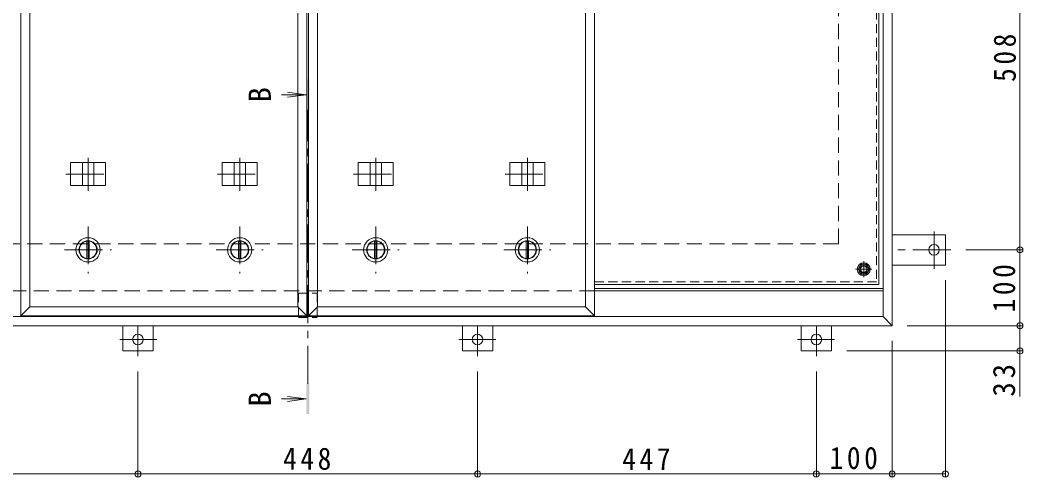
# Model space of a CAD drawing. Units: millimetres at full size, sheet at 1:10. Extents: x -2620 to 2719, y -1962 to 1858.
# Drawn here: x -1841 to -518, y -327 to 276 of the extents above; entities that cross this region are included whole.
import ezdxf
from ezdxf.enums import TextEntityAlignment as Align

# ---------------------------------------------------------------- set-up
doc = ezdxf.new("R2010")
doc.units = ezdxf.units.MM
doc.header["$LTSCALE"] = 10
doc.header["$PDMODE"] = 32
doc.header["$PDSIZE"] = 8
for name, pattern in [('CHAIN1', [8, 5, -1, 1, -1]), ('DASHED1', [1.8, 1.2, -0.6]), ('DASHED2', [3, 2, -1])]:
    doc.linetypes.add(name, pattern=pattern)
for name, color, linetype, lineweight in [('0-1_躯体', 2, 'DASHED2', 9), ('0-2_仕上', 4, 'Continuous', 9), ('0-3_建具', 4, 'Continuous', 9), ('0-5_寸法', 7, 'Continuous', 9), ('0-6_ハッチ', 6, 'Continuous', 9), ('0-7', 5, 'Continuous', 5), ('0-A', 3, 'CHAIN1', 9), ('0-B', 2, 'Continuous', 9), ('0-C', 2, 'Continuous', 9), ('0-E', 3, 'Continuous', 9), ('0-F', 7, 'Continuous', 9)]:
    doc.layers.add(name, color=color, linetype=linetype, lineweight=lineweight)
doc.styles.add('ＭＳ ゴシック', font='')
doc.styles.get('ＭＳ ゴシック').set_extended_font_data('MS Gothic')

msp = doc.modelspace()

# ---------------------------------------------------------------- linework, layer by layer
at = {"layer": '0-1_躯体'}
for p, q in [((-761.35, -19.08), (-761.35, 980.92)), ((-2161.35, -19.08), (-761.35, -19.08)), ((-1082.85, -81.08), (-2220.35, -81.08))]:
    msp.add_line(p, q, dxfattribs=at)
at = {"layer": '0-1_躯体', "linetype": 'Continuous'}
msp.add_line((-702.35, -81.08), (-1082.85, -81.08), dxfattribs=at)
at = {"layer": '0-2_仕上'}
for p, q in [((-1839.85, -114.08), (-1839.85, 1075.92)), ((-1462.35, -114.08), (-1462.35, 1075.92)), ((-1460.35, -114.08), (-1460.35, 1075.92)), ((-1082.85, -114.08), (-1082.85, 1075.92)), ((-1827.85, -102.08), (-1827.85, 1063.92)), ((-1474.35, -102.08), (-1474.35, 1063.92)), ((-1448.35, -102.08), (-1448.35, 1063.92)), ((-1094.85, -102.08), (-1094.85, 1063.92)), ((-1463.35, 177.46), (-1496.12, 177.46)), ((-1463.35, 177.46), (-1488.13, 180.73)), ((-1463.35, 177.46), (-1488.13, 174.2)), ((-1827.85, -102.08), (-1839.85, -114.08)), ((-1839.85, -114.08), (-1462.35, -114.08)), ((-1463.35, -223.71), (-1496.12, -223.71)), ((-1463.35, -223.71), (-1488.13, -220.45)), ((-1463.35, -223.71), (-1488.13, -226.97))]:
    msp.add_line(p, q, dxfattribs=at)
at = {"layer": '0-2_仕上', "linetype": 'CHAIN1'}
msp.add_line((-1461.35, -203.71), (-1461.35, 157.46), dxfattribs=at)
at = {"layer": '0-2_仕上'}
for points in [[(-1827.85, -102.08), (-1474.35, -102.08), (-1462.35, -114.08)], [(-1448.35, -102.08), (-1460.35, -114.08), (-1082.85, -114.08)], [(-1448.35, -102.08), (-1094.85, -102.08), (-1082.85, -114.08)]]:
    msp.add_lwpolyline(points, dxfattribs=at)
for points in [[(-1459.35, 197.46), (-1463.35, 197.46), (-1459.35, 157.46), (-1463.35, 157.46)], [(-1463.35, -243.71), (-1459.35, -243.71), (-1463.35, -203.71), (-1459.35, -203.71)]]:
    msp.add_solid(points, dxfattribs=at)
at = {"layer": '0-3_建具', "color": 2}
for p, q in [((-690.35, -127.08), (-690.35, 1088.92)), ((-702.35, -115.08), (-702.35, 1076.92)), ((-702.35, -81.08), (-1082.85, -81.08)), ((-702.35, -115.08), (-2220.35, -115.08)), ((-690.35, -127.08), (-702.35, -115.08)), ((-690.35, -127.08), (-2232.35, -127.08))]:
    msp.add_line(p, q, dxfattribs=at)
at = {"layer": '0-3_建具', "linetype": 'CHAIN1'}
for p, q in [((-1751.1, 50.81), (-1751.1, 94.04)), ((-1551.1, 50.81), (-1551.1, 94.04)), ((-1371.6, 50.81), (-1371.6, 94.04)), ((-1171.6, 50.81), (-1171.6, 94.04)), ((-1780.51, 72.92), (-1721.69, 72.92)), ((-1580.51, 72.92), (-1521.69, 72.92)), ((-1401.01, 72.92), (-1342.19, 72.92)), ((-1201.01, 72.92), (-1142.19, 72.92))]:
    msp.add_line(p, q, dxfattribs=at)
at = {"layer": '0-3_建具'}
for p, q in [((-1774.19, 87.92), (-1728.01, 87.92)), ((-1774.19, 57.92), (-1774.19, 87.92)), ((-1758.6, 57.92), (-1758.6, 87.92)), ((-1743.6, 57.92), (-1743.6, 87.92)), ((-1728.01, 57.92), (-1728.01, 87.92)), ((-1574.19, 87.92), (-1528.01, 87.92)), ((-1574.19, 57.92), (-1574.19, 87.92)), ((-1558.6, 57.92), (-1558.6, 87.92)), ((-1543.6, 57.92), (-1543.6, 87.92)), ((-1528.01, 57.92), (-1528.01, 87.92)), ((-1394.69, 87.92), (-1348.51, 87.92)), ((-1394.69, 57.92), (-1394.69, 87.92)), ((-1379.1, 57.92), (-1379.1, 87.92)), ((-1364.1, 57.92), (-1364.1, 87.92)), ((-1348.51, 57.92), (-1348.51, 87.92)), ((-1194.69, 87.92), (-1148.51, 87.92)), ((-1194.69, 57.92), (-1194.69, 87.92)), ((-1179.1, 57.92), (-1179.1, 87.92)), ((-1164.1, 57.92), (-1164.1, 87.92)), ((-1148.51, 57.92), (-1148.51, 87.92)), ((-1774.19, 57.92), (-1728.01, 57.92)), ((-1574.19, 57.92), (-1528.01, 57.92)), ((-1394.69, 57.92), (-1348.51, 57.92)), ((-1194.69, 57.92), (-1148.51, 57.92))]:
    msp.add_line(p, q, dxfattribs=at)
at = {"layer": '0-5_寸法'}
msp.add_line((-521.83, -160.28), (-521.83, -220.62), dxfattribs=at)
at = {"layer": '0-5_寸法', "linetype": 'DASHED1'}
for points in [[(-1473.65, -84.28), (-1449.05, -84.28), (-1449.05, -116.28)], [(-1473.65, -84.28), (-1473.65, -116.28), (-1449.05, -116.28)]]:
    msp.add_lwpolyline(points, dxfattribs=at)
at = {"layer": '0-6_ハッチ'}
for p, q in [((-1082.85, -78.08), (-702.35, -78.08)), ((-1082.85, -81.08), (-702.35, -81.08))]:
    msp.add_line(p, q, dxfattribs=at)
at = {"layer": '0-7'}
for radius in [5, 4.19]:
    msp.add_circle((-727.85, -52.58), radius, dxfattribs=at)
at = {"layer": '0-A', "linetype": 'DASHED1'}
for p in [(-711.05, 504.68), (-1082.85, -69.38)]:
    msp.add_line(p, (-711.05, -69.38), dxfattribs=at)
at = {"layer": '0-A', "linetype": 'Continuous'}
for q in [(-707.85, 503.44), (-1082.85, -72.58)]:
    msp.add_line((-707.85, -72.58), q, dxfattribs=at)
at = {"layer": '0-A'}
for p, q in [((-717.17, -52.58), (-738.53, -52.58)), ((-727.85, -63.26), (-727.85, -41.9))]:
    msp.add_line(p, q, dxfattribs=at)
at = {"layer": '0-B'}
for p, q in [((-735.35, -52.58), (-731.6, -46.08)), ((-731.6, -46.08), (-724.1, -46.08)), ((-720.35, -52.58), (-724.1, -46.08)), ((-720.35, -52.58), (-724.1, -59.08))]:
    msp.add_line(p, q, dxfattribs=at)
msp.add_lwpolyline([(-735.35, -52.58), (-731.6, -59.08), (-724.1, -59.08)], dxfattribs=at)
for radius in [8.5, 6.5]:
    msp.add_circle((-727.85, -52.58), radius, dxfattribs=at)
at = {"layer": '0-C', "linetype": 'CHAIN1'}
for p, q in [((-1751.1, 3.92), (-1751.1, -58.08)), ((-1551.1, 3.92), (-1551.1, -58.08)), ((-1371.6, 3.92), (-1371.6, -58.08)), ((-1171.6, 3.92), (-1171.6, -58.08)), ((-1782.1, -27.08), (-1720.1, -27.08)), ((-1582.1, -27.08), (-1520.1, -27.08)), ((-1402.6, -27.08), (-1340.6, -27.08)), ((-1202.6, -27.08), (-1140.6, -27.08))]:
    msp.add_line(p, q, dxfattribs=at)
at = {"layer": '0-C'}
for p, q in [((-1752.6, -38.48), (-1752.6, -15.67)), ((-1749.6, -38.48), (-1749.6, -15.67)), ((-1552.6, -38.48), (-1552.6, -15.67)), ((-1549.6, -38.48), (-1549.6, -15.67)), ((-1373.1, -38.48), (-1373.1, -15.67)), ((-1370.1, -38.48), (-1370.1, -15.67)), ((-1173.1, -38.48), (-1173.1, -15.67)), ((-1170.1, -38.48), (-1170.1, -15.67))]:
    msp.add_line(p, q, dxfattribs=at)
for centre, radius in [((-1751.1, -27.08), 16), ((-1551.1, -27.08), 16), ((-1371.6, -27.08), 16), ((-1171.6, -27.08), 16), ((-1751.1, -27.08), 12), ((-1751.1, -27.08), 11.5), ((-1551.1, -27.08), 12), ((-1551.1, -27.08), 11.5), ((-1371.6, -27.08), 12), ((-1371.6, -27.08), 11.5), ((-1171.6, -27.08), 12), ((-1171.6, -27.08), 11.5)]:
    msp.add_circle(centre, radius, dxfattribs=at)
at = {"layer": '0-E'}
for p, q in [((-690.35, -7.08), (-620.15, -7.08)), ((-620.15, -47.08), (-620.15, -7.08)), ((-690.35, -47.08), (-620.15, -47.08)), ((-1705.35, -127.08), (-1705.35, -160.28)), ((-1665.35, -127.08), (-1665.35, -160.28)), ((-1257.35, -127.08), (-1257.35, -160.28)), ((-1217.35, -127.08), (-1217.35, -160.28)), ((-810.35, -127.08), (-810.35, -160.28)), ((-770.35, -127.08), (-770.35, -160.28)), ((-1665.35, -160.28), (-1705.35, -160.28)), ((-1257.35, -160.28), (-1217.35, -160.28)), ((-810.35, -160.28), (-770.35, -160.28))]:
    msp.add_line(p, q, dxfattribs=at)
at = {"layer": '0-E', "linetype": 'CHAIN1'}
for p, q in [((-635.15, -51.92), (-635.15, -3.03)), ((-612.99, -27.08), (-690.35, -27.08)), ((-1685.35, -167.43), (-1685.35, -127.28)), ((-1237.35, -167.43), (-1237.35, -127.28)), ((-790.35, -167.43), (-790.35, -127.28)), ((-1660.51, -145.28), (-1709.39, -145.28)), ((-1262.19, -145.28), (-1213.3, -145.28)), ((-815.19, -145.28), (-766.3, -145.28))]:
    msp.add_line(p, q, dxfattribs=at)
at = {"layer": '0-E'}
for centre in [(-635.15, -27.08), (-1685.35, -145.28), (-1237.35, -145.28), (-790.35, -145.28)]:
    msp.add_circle(centre, 7, dxfattribs=at)
at = {"layer": '0-F'}
for p, q in [((-521.83, -27.08), (-521.83, 480.92)), ((-518.83, -27.08), (-592.99, -27.08)), ((-521.83, -27.08), (-521.83, -127.08)), ((-620.15, -325.53), (-620.15, -67.08)), ((-518.83, -127.08), (-670.35, -127.08)), ((-521.83, -127.08), (-521.83, -160.28)), ((-690.35, -325.53), (-690.35, -147.08)), ((-518.83, -160.28), (-750.35, -160.28)), ((-1685.35, -325.53), (-1685.35, -187.43)), ((-1237.35, -325.53), (-1237.35, -187.43)), ((-790.35, -325.53), (-790.35, -187.43)), ((-2132.35, -322.53), (-1685.35, -322.53)), ((-1685.35, -322.53), (-1237.35, -322.53)), ((-1237.35, -322.53), (-790.35, -322.53)), ((-790.35, -322.53), (-690.35, -322.53)), ((-690.35, -322.53), (-620.15, -322.53))]:
    msp.add_line(p, q, dxfattribs=at)
for p in [(-521.83, -27.08), (-521.83, -127.08), (-521.83, -160.28), (-1685.35, -322.53), (-1237.35, -322.53), (-790.35, -322.53), (-690.35, -322.53), (-620.15, -322.53)]:
    msp.add_point(p, dxfattribs=at)

# ---------------------------------------------------------------- texts
at = {"layer": '0-5_寸法', "color": 2, "style": 'ＭＳ ゴシック'}
for p in [(-1501.21, 167.46), (-1501.21, -233.71)]:
    msp.add_text('B', height=29.33, rotation=90, dxfattribs=at).set_placement(p, align=Align.BOTTOM_LEFT)
at = {"layer": '0-F', "color": 2, "char_height": 29.33, "attachment_point": 7, "rotation": 90, "style": 'ＭＳ ゴシック'}
for s, insert in [('\\T1.27;\\W0.9;508', (-526.83, 194.42)), ('\\T1.27;\\W0.9;100', (-527.83, -109.58)), ('\\T1.27;\\W0.95;33', (-527.83, -220.62))]:
    msp.add_mtext(s, dxfattribs=dict(at, insert=insert))
at = {"layer": '0-F', "color": 2, "char_height": 29.33, "attachment_point": 7, "style": 'ＭＳ ゴシック'}
for s, insert in [('\\T1.27;\\W0.9;448', (-1493.85, -317.53)), ('\\T1.27;\\W0.9;447', (-1046.35, -317.53)), ('\\T1.27;\\W0.9;100', (-772.85, -316.53))]:
    msp.add_mtext(s, dxfattribs=dict(at, insert=insert))

doc.saveas('drawing.dxf')
